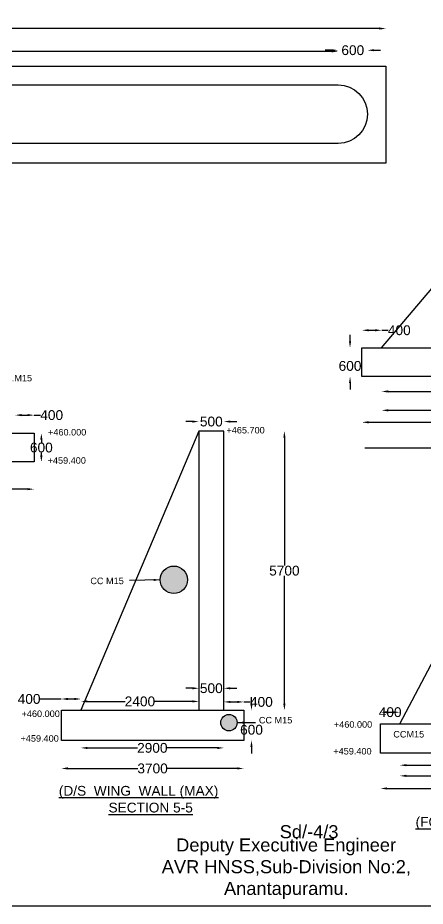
# Model space of a CAD drawing. Header units: inches. Extents: x 20490 to 23687, y 63 to 1928.
# Drawn here: x 21470 to 21970, y 63 to 1153 of the extents above; entities that cross this region are included whole.
import ezdxf

# ---------------------------------------------------------------- set-up
doc = ezdxf.new("R2010")
doc.units = ezdxf.units.IN
doc.header["$MEASUREMENT"] = 0
doc.layers.add('DIMENSIONS', color=255, linetype='Continuous')
doc.layers.add('TEXT', color=1, linetype='Continuous')
doc.styles.get("Standard").update_dxf_attribs({"font": 'arial.ttf', "height": 12})
doc.dimstyles.get("Standard").update_dxf_attribs({"dimtxt": 12, "dimasz": 8, "dimexe": 0.18, "dimexo": 0.0625, "dimgap": 0.09, "dimtad": 0, "dimtih": 1, "dimtoh": 1, "dimdec": 4, "dimzin": 0, "dimdsep": 46, "dimtxsty": 'Standard', "dimcen": 0.09, "dimse1": 1, "dimse2": 1, "dimadec": 0, "dimazin": 0, "dimtfac": 1, "dimtdec": 4, "dimtofl": 0, "dimtmove": 0, "dimatfit": 3, "dimfxl": 1, "dimtolj": 1, "dimtzin": 0, "dimarcsym": 0})

# ---------------------------------------------------------------- blocks, each defined once
blk = doc.blocks.new('*D23')
at = {"layer": 'Defpoints', "color": 0, "transparency": 16777216}
for p in [(21921.7, 1139.8), (20563.9, 1093.5), (21921.7, 1093.5)]:
    blk.add_point(p, dxfattribs=at)
at = {"layer": 'DIMENSIONS', "color": 0, "lineweight": -2, "transparency": 16777216}
for p, q in [((20571.9, 1139.8), (21220, 1139.8)), ((21913.7, 1139.8), (21265.5, 1139.8))]:
    blk.add_line(p, q, dxfattribs=at)
at = {"layer": 'DIMENSIONS', "color": 0, "transparency": 16777216}
for points in [[(20571.9, 1141.2), (20571.9, 1138.5), (20563.9, 1139.8)], [(21913.7, 1141.2), (21913.7, 1138.5), (21921.7, 1139.8)]]:
    blk.add_solid(points, dxfattribs=at)
at = {"layer": 'DIMENSIONS', "color": 0, "transparency": 16777216, "insert": (21242.8, 1139.8), "char_height": 12, "attachment_point": 5}
blk.add_mtext('\\A1;22500', dxfattribs=at)
blk = doc.blocks.new('*D25')
at = {"layer": 'Defpoints', "color": 0, "transparency": 16777216}
for p in [(21863.2, 1111.8), (20620.6, 1070.6), (21863.2, 1070.7)]:
    blk.add_point(p, dxfattribs=at)
at = {"layer": 'DIMENSIONS', "color": 0, "lineweight": -2, "transparency": 16777216}
for p, q in [((20628.6, 1111.8), (21219.1, 1111.8)), ((21855.2, 1111.8), (21264.6, 1111.8))]:
    blk.add_line(p, q, dxfattribs=at)
at = {"layer": 'DIMENSIONS', "color": 0, "transparency": 16777216}
for points in [[(20628.6, 1113.2), (20628.6, 1110.5), (20620.6, 1111.8)], [(21855.2, 1113.2), (21855.2, 1110.5), (21863.2, 1111.8)]]:
    blk.add_solid(points, dxfattribs=at)
at = {"layer": 'DIMENSIONS', "color": 0, "transparency": 16777216, "insert": (21241.9, 1111.8), "char_height": 12, "attachment_point": 5}
blk.add_mtext('\\A1;20500', dxfattribs=at)
blk = doc.blocks.new('*D26')
at = {"layer": 'Defpoints', "color": 0, "transparency": 16777216}
for p in [(21899.1, 1113.2), (21863.2, 1070.8), (21899.1, 1034.8)]:
    blk.add_point(p, dxfattribs=at)
at = {"layer": 'DIMENSIONS', "color": 0, "lineweight": -2, "transparency": 16777216}
for p, q in [((21855.2, 1113.2), (21847.2, 1113.2)), ((21907.1, 1113.2), (21915.1, 1113.2))]:
    blk.add_line(p, q, dxfattribs=at)
at = {"layer": 'DIMENSIONS', "color": 0, "transparency": 16777216}
for points in [[(21855.2, 1114.5), (21855.2, 1111.9), (21863.2, 1113.2)], [(21907.1, 1114.5), (21907.1, 1111.9), (21899.1, 1113.2)]]:
    blk.add_solid(points, dxfattribs=at)
at = {"layer": 'DIMENSIONS', "color": 0, "transparency": 16777216, "insert": (21881.1, 1113.2), "char_height": 12, "attachment_point": 5}
blk.add_mtext('\\A1;600', dxfattribs=at)
blk = doc.blocks.new('*D59')
at = {"layer": 'Defpoints', "color": 0, "transparency": 16777216}
for p in [(21490.3, 665.6), (21467, 643.4), (21490.3, 643.4)]:
    blk.add_point(p, dxfattribs=at)
at = {"layer": 'DIMENSIONS', "color": 0, "lineweight": -2, "transparency": 16777216}
for p, q in [((21475, 665.6), (21482.3, 665.6)), ((21490.3, 665.6), (21498.3, 665.6))]:
    blk.add_line(p, q, dxfattribs=at)
at = {"layer": 'DIMENSIONS', "color": 0, "transparency": 16777216}
for points in [[(21475, 667), (21475, 664.3), (21467, 665.6)], [(21482.3, 667), (21482.3, 664.3), (21490.3, 665.6)]]:
    blk.add_solid(points, dxfattribs=at)
at = {"layer": 'DIMENSIONS', "color": 0, "transparency": 16777216, "insert": (21511.9, 665.6), "char_height": 12, "attachment_point": 5}
blk.add_mtext('\\A1;400', dxfattribs=at)
blk = doc.blocks.new('*D60')
at = {"layer": 'Defpoints', "color": 0, "transparency": 16777216}
for p in [(21490.3, 643.4), (21490.3, 608.1), (21499.2, 608.1)]:
    blk.add_point(p, dxfattribs=at)
at = {"layer": 'DIMENSIONS', "color": 0, "lineweight": -2, "transparency": 16777216}
for p, q in [((21499.2, 635.4), (21499.2, 632)), ((21499.2, 616.1), (21499.2, 619.5))]:
    blk.add_line(p, q, dxfattribs=at)
at = {"layer": 'DIMENSIONS', "color": 0, "transparency": 16777216}
for points in [[(21497.9, 635.4), (21500.6, 635.4), (21499.2, 643.4)], [(21497.9, 616.1), (21500.6, 616.1), (21499.2, 608.1)]]:
    blk.add_solid(points, dxfattribs=at)
at = {"layer": 'DIMENSIONS', "color": 0, "transparency": 16777216, "insert": (21499.2, 625.8), "char_height": 12, "attachment_point": 5}
blk.add_mtext('\\A1;600', dxfattribs=at)
blk = doc.blocks.new('*D62')
at = {"layer": 'Defpoints', "color": 0, "transparency": 16777216}
for p in [(21322, 608.1), (21490.3, 608.1), (21490.3, 574.8)]:
    blk.add_point(p, dxfattribs=at)
at = {"layer": 'DIMENSIONS', "color": 0, "lineweight": -2, "transparency": 16777216}
for p, q in [((21330, 574.8), (21388.1, 574.8)), ((21482.3, 574.8), (21424.3, 574.8))]:
    blk.add_line(p, q, dxfattribs=at)
at = {"layer": 'DIMENSIONS', "color": 0, "transparency": 16777216}
for points in [[(21330, 576.1), (21330, 573.5), (21322, 574.8)], [(21482.3, 576.1), (21482.3, 573.5), (21490.3, 574.8)]]:
    blk.add_solid(points, dxfattribs=at)
at = {"layer": 'DIMENSIONS', "color": 0, "transparency": 16777216, "insert": (21406.2, 574.8), "char_height": 12, "attachment_point": 5}
blk.add_mtext('\\A1;2800', dxfattribs=at)
blk = doc.blocks.new('*D79')
at = {"layer": 'Defpoints', "color": 0, "transparency": 16777216}
for p in [(21722.9, 657.7), (21692.4, 646), (21722.9, 646)]:
    blk.add_point(p, dxfattribs=at)
at = {"layer": 'DIMENSIONS', "color": 0, "lineweight": -2, "transparency": 16777216}
for p, q in [((21684.4, 657.7), (21676.4, 657.7)), ((21730.9, 657.7), (21738.9, 657.7))]:
    blk.add_line(p, q, dxfattribs=at)
at = {"layer": 'DIMENSIONS', "color": 0, "transparency": 16777216}
for points in [[(21684.4, 659), (21684.4, 656.4), (21692.4, 657.7)], [(21730.9, 659), (21730.9, 656.4), (21722.9, 657.7)]]:
    blk.add_solid(points, dxfattribs=at)
at = {"layer": 'DIMENSIONS', "color": 0, "transparency": 16777216, "insert": (21707.6, 657.7), "char_height": 12, "attachment_point": 5}
blk.add_mtext('\\A1;500', dxfattribs=at)
blk = doc.blocks.new('*D80')
at = {"layer": 'Defpoints', "color": 0, "transparency": 16777216}
for p in [(21722.9, 646), (21722.9, 303.5), (21797.2, 303.5)]:
    blk.add_point(p, dxfattribs=at)
at = {"layer": 'DIMENSIONS', "color": 0, "lineweight": -2, "transparency": 16777216}
for p, q in [((21797.2, 638), (21797.2, 481)), ((21797.2, 311.5), (21797.2, 468.5))]:
    blk.add_line(p, q, dxfattribs=at)
at = {"layer": 'DIMENSIONS', "color": 0, "transparency": 16777216}
for points in [[(21795.9, 638), (21798.6, 638), (21797.2, 646)], [(21795.9, 311.5), (21798.6, 311.5), (21797.2, 303.5)]]:
    blk.add_solid(points, dxfattribs=at)
at = {"layer": 'DIMENSIONS', "color": 0, "transparency": 16777216, "insert": (21797.2, 474.8), "char_height": 12, "attachment_point": 5}
blk.add_mtext('\\A1;5700', dxfattribs=at)
blk = doc.blocks.new('*D81')
at = {"layer": 'Defpoints', "color": 0, "transparency": 16777216}
for p in [(21547.7, 317.4), (21523.7, 303.5), (21547.7, 303.5)]:
    blk.add_point(p, dxfattribs=at)
at = {"layer": 'DIMENSIONS', "color": 0, "lineweight": -2, "transparency": 16777216}
for p, q in [((21523.7, 317.4), (21497.7, 317.4)), ((21539.7, 317.4), (21531.7, 317.4))]:
    blk.add_line(p, q, dxfattribs=at)
at = {"layer": 'DIMENSIONS', "color": 0, "transparency": 16777216}
for points in [[(21531.7, 318.8), (21531.7, 316.1), (21523.7, 317.4)], [(21539.7, 318.8), (21539.7, 316.1), (21547.7, 317.4)]]:
    blk.add_solid(points, dxfattribs=at)
at = {"layer": 'DIMENSIONS', "color": 0, "transparency": 16777216, "insert": (21484.2, 317.4), "char_height": 12, "attachment_point": 5}
blk.add_mtext('\\A1;400', dxfattribs=at)
blk = doc.blocks.new('*D82')
at = {"layer": 'Defpoints', "color": 0, "transparency": 16777216}
for p in [(21692.4, 314.4), (21547.7, 303.5), (21692.4, 303.5)]:
    blk.add_point(p, dxfattribs=at)
at = {"layer": 'DIMENSIONS', "color": 0, "lineweight": -2, "transparency": 16777216}
for p, q in [((21555.7, 314.4), (21602, 314.4)), ((21684.4, 314.4), (21638.1, 314.4))]:
    blk.add_line(p, q, dxfattribs=at)
at = {"layer": 'DIMENSIONS', "color": 0, "transparency": 16777216}
for points in [[(21555.7, 315.8), (21555.7, 313.1), (21547.7, 314.4)], [(21684.4, 315.8), (21684.4, 313.1), (21692.4, 314.4)]]:
    blk.add_solid(points, dxfattribs=at)
at = {"layer": 'DIMENSIONS', "color": 0, "transparency": 16777216, "insert": (21620.1, 314.4), "char_height": 12, "attachment_point": 5}
blk.add_mtext('\\A1;2400', dxfattribs=at)
blk = doc.blocks.new('*D83')
at = {"layer": 'Defpoints', "color": 0, "transparency": 16777216}
for p in [(21722.9, 330.6), (21692.4, 303.5), (21722.9, 303.5)]:
    blk.add_point(p, dxfattribs=at)
at = {"layer": 'DIMENSIONS', "color": 0, "lineweight": -2, "transparency": 16777216}
for p, q in [((21684.4, 330.6), (21676.4, 330.6)), ((21730.9, 330.6), (21738.9, 330.6))]:
    blk.add_line(p, q, dxfattribs=at)
at = {"layer": 'DIMENSIONS', "color": 0, "transparency": 16777216}
for points in [[(21684.4, 331.9), (21684.4, 329.2), (21692.4, 330.6)], [(21730.9, 331.9), (21730.9, 329.2), (21722.9, 330.6)]]:
    blk.add_solid(points, dxfattribs=at)
at = {"layer": 'DIMENSIONS', "color": 0, "transparency": 16777216, "insert": (21707.6, 330.6), "char_height": 12, "attachment_point": 5}
blk.add_mtext('\\A1;500', dxfattribs=at)
blk = doc.blocks.new('*D84')
at = {"layer": 'Defpoints', "color": 0, "transparency": 16777216}
for p in [(21747.4, 313.8), (21722.9, 303.6), (21747.4, 303.5)]:
    blk.add_point(p, dxfattribs=at)
at = {"layer": 'DIMENSIONS', "color": 0, "lineweight": -2, "transparency": 16777216}
for p, q in [((21730.9, 313.8), (21739.4, 313.8)), ((21747.4, 313.8), (21755.4, 313.8))]:
    blk.add_line(p, q, dxfattribs=at)
at = {"layer": 'DIMENSIONS', "color": 0, "transparency": 16777216}
for points in [[(21730.9, 315.1), (21730.9, 312.5), (21722.9, 313.8)], [(21739.4, 315.1), (21739.4, 312.5), (21747.4, 313.8)]]:
    blk.add_solid(points, dxfattribs=at)
at = {"layer": 'DIMENSIONS', "color": 0, "transparency": 16777216, "insert": (21769, 313.8), "char_height": 12, "attachment_point": 5}
blk.add_mtext('\\A1;400', dxfattribs=at)
blk = doc.blocks.new('*D85')
at = {"layer": 'Defpoints', "color": 0, "transparency": 16777216}
for p in [(21747.4, 303.5), (21747.4, 266.6), (21756.9, 266.6)]:
    blk.add_point(p, dxfattribs=at)
at = {"layer": 'DIMENSIONS', "color": 0, "lineweight": -2, "transparency": 16777216}
for p, q in [((21756.9, 311.5), (21756.9, 319.5)), ((21756.9, 258.6), (21756.9, 250.6))]:
    blk.add_line(p, q, dxfattribs=at)
at = {"layer": 'DIMENSIONS', "color": 0, "transparency": 16777216}
for points in [[(21755.5, 311.5), (21758.2, 311.5), (21756.9, 303.5)], [(21755.5, 258.6), (21758.2, 258.6), (21756.9, 266.6)]]:
    blk.add_solid(points, dxfattribs=at)
at = {"layer": 'DIMENSIONS', "color": 0, "transparency": 16777216, "insert": (21756.9, 279.6), "char_height": 12, "attachment_point": 5}
blk.add_mtext('\\A1;600', dxfattribs=at)
blk = doc.blocks.new('*D86')
at = {"layer": 'Defpoints', "color": 0, "transparency": 16777216}
for p in [(21547.7, 303.6), (21722.9, 303.5), (21722.9, 257.4)]:
    blk.add_point(p, dxfattribs=at)
at = {"layer": 'DIMENSIONS', "color": 0, "lineweight": -2, "transparency": 16777216}
for p, q in [((21555.7, 257.4), (21617.2, 257.4)), ((21714.9, 257.4), (21653.4, 257.4))]:
    blk.add_line(p, q, dxfattribs=at)
at = {"layer": 'DIMENSIONS', "color": 0, "transparency": 16777216}
for points in [[(21555.7, 258.7), (21555.7, 256), (21547.7, 257.4)], [(21714.9, 258.7), (21714.9, 256), (21722.9, 257.4)]]:
    blk.add_solid(points, dxfattribs=at)
at = {"layer": 'DIMENSIONS', "color": 0, "transparency": 16777216, "insert": (21635.3, 257.4), "char_height": 12, "attachment_point": 5}
blk.add_mtext('\\A1;2900', dxfattribs=at)
blk = doc.blocks.new('*D87')
at = {"layer": 'Defpoints', "color": 0, "transparency": 16777216}
for p in [(21523.7, 266.6), (21747.4, 266.6), (21747.4, 232.2)]:
    blk.add_point(p, dxfattribs=at)
at = {"layer": 'DIMENSIONS', "color": 0, "lineweight": -2, "transparency": 16777216}
for p, q in [((21531.7, 232.2), (21617.6, 232.2)), ((21739.4, 232.2), (21653.6, 232.2))]:
    blk.add_line(p, q, dxfattribs=at)
at = {"layer": 'DIMENSIONS', "color": 0, "transparency": 16777216}
for points in [[(21531.7, 233.6), (21531.7, 230.9), (21523.7, 232.2)], [(21739.4, 233.6), (21739.4, 230.9), (21747.4, 232.2)]]:
    blk.add_solid(points, dxfattribs=at)
at = {"layer": 'DIMENSIONS', "color": 0, "transparency": 16777216, "insert": (21635.6, 232.2), "char_height": 12, "attachment_point": 5}
blk.add_mtext('\\A1;3700', dxfattribs=at)
blk = doc.blocks.new('*D91')
at = {"layer": 'Defpoints', "color": 0, "transparency": 16777216}
for p in [(21938.7, 301.2), (21915.1, 286.8), (21938.7, 286.8)]:
    blk.add_point(p, dxfattribs=at)
at = {"layer": 'DIMENSIONS', "color": 0, "lineweight": -2, "transparency": 16777216}
blk.add_line((21923.1, 301.2), (21930.7, 301.2), dxfattribs=at)
at = {"layer": 'DIMENSIONS', "color": 0, "transparency": 16777216}
for points in [[(21923.1, 302.5), (21923.1, 299.8), (21915.1, 301.2)], [(21930.7, 302.5), (21930.7, 299.8), (21938.7, 301.2)]]:
    blk.add_solid(points, dxfattribs=at)
at = {"layer": 'DIMENSIONS', "color": 0, "transparency": 16777216, "insert": (21926.9, 301.2), "char_height": 12, "attachment_point": 5}
blk.add_mtext('\\A1;400', dxfattribs=at)
blk = doc.blocks.new('*D92')
at = {"layer": 'Defpoints', "color": 0, "transparency": 16777216}
for p in [(21938.7, 286.8), (22095.5, 286.8), (22095.5, 236.2)]:
    blk.add_point(p, dxfattribs=at)
at = {"layer": 'DIMENSIONS', "color": 0, "lineweight": -2, "transparency": 16777216}
for p, q in [((21946.7, 236.2), (21999, 236.2)), ((22087.5, 236.2), (22035.2, 236.2))]:
    blk.add_line(p, q, dxfattribs=at)
at = {"layer": 'DIMENSIONS', "color": 0, "transparency": 16777216}
for points in [[(21946.7, 237.5), (21946.7, 234.9), (21938.7, 236.2)], [(22087.5, 237.5), (22087.5, 234.9), (22095.5, 236.2)]]:
    blk.add_solid(points, dxfattribs=at)
at = {"layer": 'DIMENSIONS', "color": 0, "transparency": 16777216, "insert": (22017.1, 236.2), "char_height": 12, "attachment_point": 5}
blk.add_mtext('\\A1;2600', dxfattribs=at)
blk = doc.blocks.new('*D94')
at = {"layer": 'Defpoints', "color": 0, "transparency": 16777216}
for p in [(21938.7, 286.8), (22155.5, 286.7), (22155.5, 223.1)]:
    blk.add_point(p, dxfattribs=at)
at = {"layer": 'DIMENSIONS', "color": 0, "lineweight": -2, "transparency": 16777216}
for p, q in [((21946.7, 223.1), (22029.1, 223.1)), ((22147.5, 223.1), (22065.1, 223.1))]:
    blk.add_line(p, q, dxfattribs=at)
at = {"layer": 'DIMENSIONS', "color": 0, "transparency": 16777216}
for points in [[(21946.7, 224.5), (21946.7, 221.8), (21938.7, 223.1)], [(22147.5, 224.5), (22147.5, 221.8), (22155.5, 223.1)]]:
    blk.add_solid(points, dxfattribs=at)
at = {"layer": 'DIMENSIONS', "color": 0, "transparency": 16777216, "insert": (22047.1, 223.1), "char_height": 12, "attachment_point": 5}
blk.add_mtext('\\A1;3800', dxfattribs=at)
blk = doc.blocks.new('*D95')
at = {"layer": 'Defpoints', "color": 0, "transparency": 16777216}
for p in [(21915.1, 251.2), (22180.2, 251.2), (22180.2, 207.7)]:
    blk.add_point(p, dxfattribs=at)
at = {"layer": 'DIMENSIONS', "color": 0, "lineweight": -2, "transparency": 16777216}
for p, q in [((21923.1, 207.7), (22029.4, 207.7)), ((22172.2, 207.7), (22065.9, 207.7))]:
    blk.add_line(p, q, dxfattribs=at)
at = {"layer": 'DIMENSIONS', "color": 0, "transparency": 16777216}
for points in [[(21923.1, 209), (21923.1, 206.3), (21915.1, 207.7)], [(22172.2, 209), (22172.2, 206.3), (22180.2, 207.7)]]:
    blk.add_solid(points, dxfattribs=at)
at = {"layer": 'DIMENSIONS', "color": 0, "transparency": 16777216, "insert": (22047.6, 207.7), "char_height": 12, "attachment_point": 5}
blk.add_mtext('\\A1;4600', dxfattribs=at)
blk = doc.blocks.new('*D108')
at = {"layer": 'Defpoints', "color": 0, "transparency": 16777216}
for p in [(21916.5, 769.7), (21892.4, 748.2), (21916.5, 748.2)]:
    blk.add_point(p, dxfattribs=at)
at = {"layer": 'DIMENSIONS', "color": 0, "lineweight": -2, "transparency": 16777216}
for p, q in [((21900.4, 769.7), (21908.5, 769.7)), ((21916.5, 769.7), (21924.5, 769.7))]:
    blk.add_line(p, q, dxfattribs=at)
at = {"layer": 'DIMENSIONS', "color": 0, "transparency": 16777216}
for points in [[(21900.4, 771), (21900.4, 768.4), (21892.4, 769.7)], [(21908.5, 771), (21908.5, 768.4), (21916.5, 769.7)]]:
    blk.add_solid(points, dxfattribs=at)
at = {"layer": 'DIMENSIONS', "color": 0, "transparency": 16777216, "insert": (21938.1, 769.7), "char_height": 12, "attachment_point": 5}
blk.add_mtext('\\A1;400', dxfattribs=at)
blk = doc.blocks.new('*D110')
at = {"layer": 'Defpoints', "color": 0, "transparency": 16777216}
for p in [(22156.4, 1031.1), (21916.5, 748.2), (22156.4, 694.6)]:
    blk.add_point(p, dxfattribs=at)
at = {"layer": 'DIMENSIONS', "color": 0, "lineweight": -2, "transparency": 16777216}
for p, q in [((21924.5, 694.6), (22018.2, 694.6)), ((22148.4, 694.6), (22054.7, 694.6))]:
    blk.add_line(p, q, dxfattribs=at)
at = {"layer": 'DIMENSIONS', "color": 0, "transparency": 16777216}
for points in [[(21924.5, 696), (21924.5, 693.3), (21916.5, 694.6)], [(22148.4, 696), (22148.4, 693.3), (22156.4, 694.6)]]:
    blk.add_solid(points, dxfattribs=at)
at = {"layer": 'DIMENSIONS', "color": 0, "transparency": 16777216, "insert": (22036.4, 694.6), "char_height": 12, "attachment_point": 5}
blk.add_mtext('\\A1;4000', dxfattribs=at)
blk = doc.blocks.new('*D112')
at = {"layer": 'Defpoints', "color": 0, "transparency": 16777216}
for p in [(22215.7, 756.2), (21916.5, 748.2), (22215.7, 671.5)]:
    blk.add_point(p, dxfattribs=at)
at = {"layer": 'DIMENSIONS', "color": 0, "lineweight": -2, "transparency": 16777216}
for p, q in [((21924.5, 671.5), (22048.1, 671.5)), ((22207.7, 671.5), (22084.1, 671.5))]:
    blk.add_line(p, q, dxfattribs=at)
at = {"layer": 'DIMENSIONS', "color": 0, "transparency": 16777216}
for points in [[(21924.5, 672.8), (21924.5, 670.2), (21916.5, 671.5)], [(22207.7, 672.8), (22207.7, 670.2), (22215.7, 671.5)]]:
    blk.add_solid(points, dxfattribs=at)
at = {"layer": 'DIMENSIONS', "color": 0, "transparency": 16777216, "insert": (22066.1, 671.5), "char_height": 12, "attachment_point": 5}
blk.add_mtext('\\A1;5200', dxfattribs=at)
blk = doc.blocks.new('*D113')
at = {"layer": 'Defpoints', "color": 0, "transparency": 16777216}
for p in [(21892.4, 712.9), (22239.6, 712.9), (22239.6, 656.8)]:
    blk.add_point(p, dxfattribs=at)
at = {"layer": 'DIMENSIONS', "color": 0, "lineweight": -2, "transparency": 16777216}
for p, q in [((21900.4, 656.8), (22047.9, 656.8)), ((22231.6, 656.8), (22084, 656.8))]:
    blk.add_line(p, q, dxfattribs=at)
at = {"layer": 'DIMENSIONS', "color": 0, "transparency": 16777216}
for points in [[(21900.4, 658.2), (21900.4, 655.5), (21892.4, 656.8)], [(22231.6, 658.2), (22231.6, 655.5), (22239.6, 656.8)]]:
    blk.add_solid(points, dxfattribs=at)
at = {"layer": 'DIMENSIONS', "color": 0, "transparency": 16777216, "insert": (22066, 656.8), "char_height": 12, "attachment_point": 5}
blk.add_mtext('\\A1;6000', dxfattribs=at)
blk = doc.blocks.new('*D114')
at = {"layer": 'Defpoints', "color": 0, "transparency": 16777216}
for p in [(21892.4, 748.2), (21877.7, 712.9), (21892.4, 712.9)]:
    blk.add_point(p, dxfattribs=at)
at = {"layer": 'DIMENSIONS', "color": 0, "lineweight": -2, "transparency": 16777216}
for p, q in [((21877.7, 756.2), (21877.7, 764.2)), ((21877.7, 704.9), (21877.7, 696.9))]:
    blk.add_line(p, q, dxfattribs=at)
at = {"layer": 'DIMENSIONS', "color": 0, "transparency": 16777216}
for points in [[(21876.4, 756.2), (21879, 756.2), (21877.7, 748.2)], [(21876.4, 704.9), (21879, 704.9), (21877.7, 712.9)]]:
    blk.add_solid(points, dxfattribs=at)
at = {"layer": 'DIMENSIONS', "color": 0, "transparency": 16777216, "insert": (21877.7, 725.9), "char_height": 12, "attachment_point": 5}
blk.add_mtext('\\A1;600', dxfattribs=at)

msp = doc.modelspace()

# ---------------------------------------------------------------- hatches: boundary and pattern name
at = {"layer": 'DIMENSIONS'}
h = msp.add_hatch(dxfattribs=at)
h.set_pattern_fill('AR-CONC', color=0, scale=0.5, style=0)
h.set_pattern_definition([(50, (0, 0), (3.5863009, -0.31376067), [0.375, -4.125]), (355, (0, 0), (-0.69375667, 3.76096067), [0.3, -3.3]), (100.4514, (0.299, -0.026), (2.8925469, 3.4471977), [0.31870095, -3.50571056]), (46.1842, (0, 1), (5.3362052, -0.8275951), [0.5625, -6.1875]), (96.6356, (0.4447, 0.931), (4.6733135, 4.8705894), [0.4780514, -5.258565]), (351.1842, (0, 1), (4.6733097, 4.870593), [0.45, -4.95]), (21, (0.5, 0.75), (2.98453526, -2.01309445), [0.375, -4.125]), (326, (0.5, 0.75), (1.21657666, 3.6257502), [0.3, -3.3]), (71.4514, (0.7487, 0.5822), (4.20111314, 1.6126525), [0.31870095, -3.50571056]), (37.5, (0, 0), (0.06079928, 1.66446927), [0, -3.26, 0, -3.35, 0, -3.3125]), (7.5, (0, 0), (1.31534769, 1.97205856), [0, -1.91, 0, -3.185, 0, -1.2625]), (327.5, (-1.115, 0), (2.66911218, -0.11277436), [0, -1.25, 0, -3.9, 0, -5.175]), (317.5, (-1.615, 0), (2.91593085, 0.5005249), [0, -1.625, 0, -2.59, 0, -3.675])])
h.paths.add_polyline_path([(21376.52709, 736.05448, 0.4142135624), (21353.95527, 713.48267, 0.4142135624), (21376.52709, 690.91085)])
h.paths.add_polyline_path([(21376.52709, 736.05448), (21376.52709, 690.91085, 0.4142135624), (21399.0989, 713.48267, 0.4142135624)])
h.paths.add_polyline_path([(21678.50841, 463.67732, 1), (21644.87247, 463.67732, 1)])
h.paths.add_polyline_path([(21739.27918, 288.40555, 1), (21719.14101, 288.40555, 1)])
h.paths.add_polyline_path([(21148.14112, 334.43583, 1), (21166.74548, 334.43583, 1)])

# ---------------------------------------------------------------- linework, layer by layer
at = {"color": 0}
for points in [[(23646.15949, 63.2084), (20490.14615, 63.2084), (20490.14615, 1928.35646), (23646.15949, 1928.35646)], [(20563.85518, 1093.50504), (21921.65894, 1093.50504), (21921.65894, 974.68799), (20563.85518, 974.68799)], [(21892.36953, 748.24272), (22239.55985, 748.24272), (22239.55985, 712.89353), (21892.36953, 712.89353)], [(21321.99702, 643.37784), (21490.28725, 643.37784), (21490.28725, 608.13242), (21321.99702, 608.13242)], [(21523.74412, 303.5391), (21747.38959, 303.5391), (21747.38959, 266.55816), (21523.74412, 266.55816)], [(21915.13555, 286.7789), (22180.15274, 286.7789), (22180.15274, 251.16109), (21915.13555, 251.16109)]]:
    msp.add_lwpolyline(points, close=True, dxfattribs=at)
for points in [[(21916.48371, 748.24272), (22156.39636, 1031.07067), (22156.39636, 1134.73051), (23309.29378, 1134.73051), (23309.29378, 1049.67192), (23278.4695, 1049.67192), (23278.4695, 1031.10635), (23338.94814, 1031.10635), (23581.08104, 749.13013)], [(21722.85581, 303.5391), (21722.85581, 645.98218), (21692.39812, 645.98218), (21547.71194, 303.5391)], [(21692.39812, 645.98218), (21692.39812, 303.5391)], [(22095.52454, 584.31461), (22095.52454, 625.20481), (21895.83753, 625.20481)], [(21938.67192, 286.7789), (22095.52454, 584.31461), (22155.4676, 584.31461), (22155.4676, 286.7789)]]:
    msp.add_lwpolyline(points, dxfattribs=at)
msp.add_lwpolyline([(20627.75858, 1070.68995), (21863.18892, 1070.68995, -1), (21863.18892, 998.9112), (20628.38166, 998.9112)], format="xyb", dxfattribs=at)
for centre, radius in [((21661.69044, 463.67732), 16.81797), ((21729.21009, 288.40555), 10.06908)]:
    msp.add_circle(centre, radius, dxfattribs=at)

# ---------------------------------------------------------------- texts
at = {"layer": 'TEXT', "color": 0}
for s, height, p in [('C.C.M15', 8, (21443.73211, 706.98934)), ('+460.000', 8, (21507.40604, 640.64173)), ('+465.700', 8, (21726.16504, 643.12767)), ('+459.400', 8, (21506.91769, 605.99861)), ('CC M15', 8, (21559.31404, 458.27067)), ('+460.000', 8, (21474.93592, 295.32312)), ('CC M15', 8, (21765.95033, 287.4413)), ('+460.000', 8, (21857.93442, 282.19211)), ('+459.400', 8, (21473.66698, 265.05362)), ('CCM15', 8, (21930.76975, 270.18127)), ('+459.400', 8, (21857.22727, 249.33892)), ('%%U(D/S  WING  WALL (MAX)', 12, (21520.66385, 198.78881)), ('%%USECTION 5-5', 12, (21581.57169, 178.21535)), ('%%U(FOOT BRIDGE ABUTMENT )', 12, (21958.08276, 160.6975)), ('Sd/-4/3', 16, (21791.47906, 146.62204))]:
    msp.add_text(s, height=height, dxfattribs=at).set_placement(p)
at = {"layer": 'TEXT', "color": 0, "insert": (21600.80456, 146.38796), "char_height": 16, "width": 395.6821278, "attachment_point": 1}
msp.add_mtext('\\pi63.74;Deputy Executive Engineer  \\P\\pi46.043;AVR HNSS,Sub-Division No:2,\\P\\pi122.39;Anantapuramu.', dxfattribs=at)

# ---------------------------------------------------------------- dimensions: what is measured, and where the dimension line sits
at = {"layer": 'DIMENSIONS', "color": 0}
for base, p1, p2, text, picture, middle in [((21921.65894, 1139.83121), (20563.85518, 1093.50504), (21921.65894, 1093.50504), '22500', '*D23', (21242.75706, 1139.83121)), ((21863.18892, 1111.83306), (20620.57761, 1070.58283), (21863.18892, 1070.68995), '20500', '*D25', (21241.88327, 1111.83306)), ((21899.0783, 1113.21472), (21863.18892, 1070.75245), (21899.0783, 1034.80057), '600', '*D26', (21881.13361, 1113.21472)), ((22156.39636, 694.63395), (21916.48371, 748.24272), (22156.39636, 1031.07067), '4000', '*D110', (22036.44004, 694.63395)), ((21916.48371, 769.68641), (21892.36953, 748.24272), (21916.48371, 748.24272), '400', '*D108', (21938.0512, 769.68641)), ((22215.71491, 671.50409), (21916.48371, 748.18022), (22215.71491, 756.23946), '5200', '*D112', (22066.09931, 671.50409)), ((22239.55985, 656.84138), (21892.36953, 712.89353), (22239.55985, 712.89353), '6000', '*D113', (22065.96469, 656.84138)), ((21490.28725, 665.64859), (21466.96755, 643.37784), (21490.28725, 643.37784), '400', '*D59', (21511.85474, 665.64859)), ((21722.85581, 657.71042), (21692.39812, 645.98218), (21722.85581, 645.98218), '500', '*D79', (21707.62696, 657.71042)), ((21490.34975, 574.8087), (21321.99702, 608.13242), (21490.34975, 608.13242), '2800', '*D62', (21406.17339, 574.8087)), ((21722.85581, 330.57856), (21692.39812, 303.5391), (21722.85581, 303.5391), '500', '*D83', (21707.62696, 330.57856)), ((21692.39812, 314.43459), (21547.71194, 303.5391), (21692.39812, 303.5391), '2400', '*D82', (21620.05503, 314.43459)), ((21747.38959, 313.78883), (21722.85581, 303.6016), (21747.38959, 303.5391), '400', '*D84', (21768.95708, 313.78883)), ((21722.85581, 257.38161), (21547.71194, 303.6016), (21722.85581, 303.5391), '2900', '*D86', (21635.28388, 257.38161)), ((22095.52454, 236.19428), (21938.67192, 286.8414), (22095.52454, 286.7789), '2600', '*D92', (22017.09823, 236.19428)), ((22155.4676, 223.12963), (21938.67192, 286.7789), (22155.4676, 286.7164), '3800', '*D94', (22047.06976, 223.12963)), ((21747.38959, 232.24146), (21523.74412, 266.55816), (21747.38959, 266.55816), '3700', '*D87', (21635.56686, 232.24146)), ((22180.15274, 207.65833), (21915.13555, 251.16109), (22180.15274, 251.16109), '4600', '*D95', (22047.64415, 207.65833))]:
    dim = msp.add_linear_dim(base=base, p1=p1, p2=p2, text=text, dimstyle='Standard', dxfattribs=at)
    dim.commit()
    dim.dimension.update_dxf_attribs({"geometry": picture, "text_midpoint": middle})
for base, p1, p2, picture, middle in [((21877.69853, 712.89353), (21892.36953, 748.24272), (21892.36953, 712.89353), '*D114', (21877.69853, 725.89353)), ((21499.23623, 608.13242), (21490.28725, 643.37784), (21490.28725, 608.13242), '*D60', (21499.23623, 625.75513)), ((21756.87291, 266.55816), (21747.38959, 303.5391), (21747.38959, 266.55816), '*D85', (21756.87291, 279.55816))]:
    dim = msp.add_linear_dim(base=base, p1=p1, p2=p2, angle=90, text='600', dimstyle='Standard', dxfattribs=at)
    dim.commit()
    dim.dimension.update_dxf_attribs({"geometry": picture, "text_midpoint": middle, "dimtype": 160})
dim = msp.add_linear_dim(base=(21797.23243, 303.5391), p1=(21722.85581, 645.98218), p2=(21722.85581, 303.5391), angle=90, text='5700', dimstyle='Standard', dxfattribs=at)
dim.commit()
dim.dimension.update_dxf_attribs({"geometry": '*D80', "text_midpoint": (21797.23243, 474.76064)})
for base, p1, p2, picture, middle in [((21547.71194, 317.41964), (21523.74412, 303.5391), (21547.71194, 303.5391), '*D81', (21484.17663, 317.41964)), ((21938.67192, 301.15666), (21915.13555, 286.7789), (21938.67192, 286.7789), '*D91', (21926.90374, 301.15666))]:
    dim = msp.add_linear_dim(base=base, p1=p1, p2=p2, text='400', dimstyle='Standard', dxfattribs=at)
    dim.commit()
    dim.dimension.update_dxf_attribs({"geometry": picture, "text_midpoint": middle, "dimtype": 160})

# ---------------------------------------------------------------- leaders
for points in [[(21644.8726, 463.61153), (21607.36618, 462.90576)], [(21739.27918, 288.40555), (21761.91453, 288.40555)]]:
    msp.add_leader(points, dimstyle='Standard', override={"dimgap": 0.09, "dimtad": 0}, dxfattribs=at)

doc.saveas('drawing.dxf')
